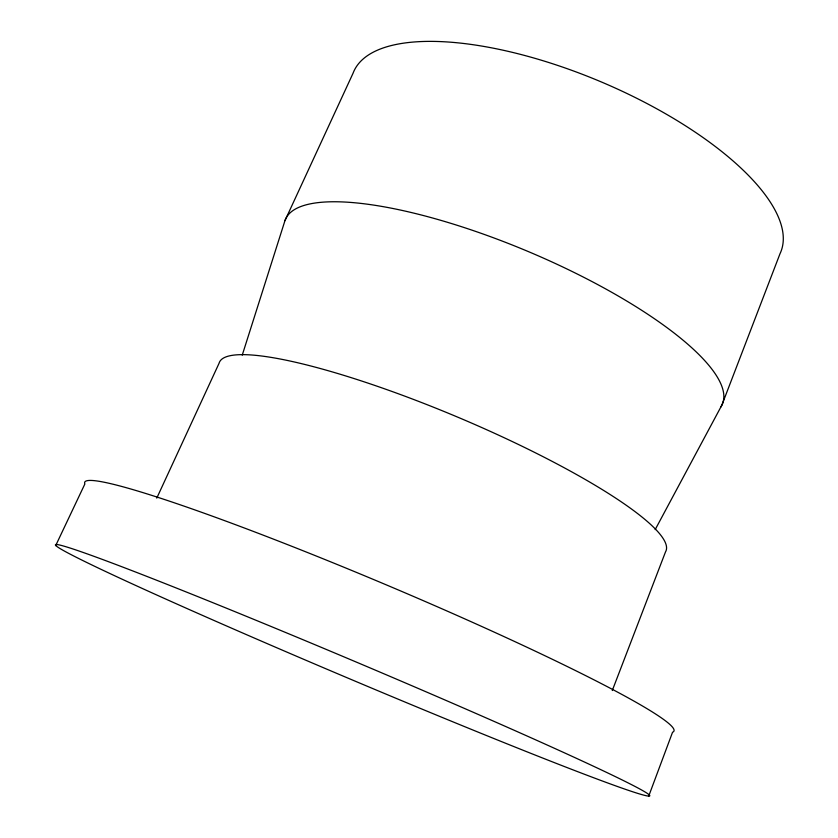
<?xml version="1.0" encoding="UTF-8"?>
<svg xmlns="http://www.w3.org/2000/svg" width="838" height="838" viewBox="0 0 838 838"><rect width="100%" height="100%" fill="white"/><g stroke="black" fill="none" stroke-linecap="round" stroke-linejoin="round"><path stroke-width="1.26" d="M242.234 355.165L284.972 220.614L353.039 73.273A231.801 87.225 22.9 0 1 601.024 81.82A231.801 87.225 22.9 0 1 780.042 253.642L721.853 405.163L655.19 529.606M648.727 796.1A322.745 9.019 22.9 0 0 226.176 608.084A322.745 9.019 22.9 0 0 182.495 606.534A322.745 9.019 22.9 0 0 648.727 796.1L672.558 732.234A319.802 22.741 22.9 0 0 388.193 585.668A319.802 22.741 22.9 0 0 84.868 483.987L55.696 545.59M612.285 690.522L665.529 551.854A242.392 42.267 22.9 0 0 459.119 417.743A242.392 42.267 22.9 0 0 219.074 363.263L156.779 498.107M284.972 220.614A237.175 64.914 22.9 0 1 532.968 253.547A237.175 64.914 22.9 0 1 720.701 407.132"/></g></svg>
